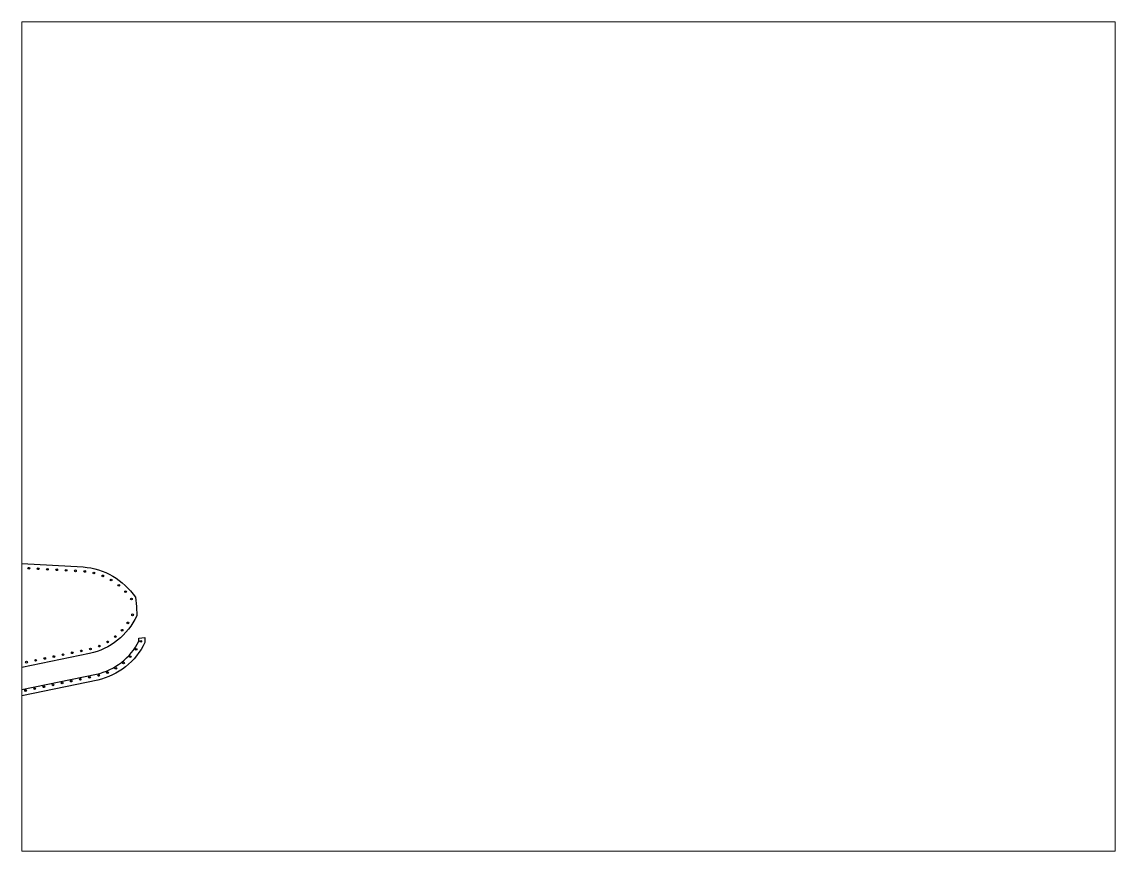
# Paper-space layout 'Лист2' of a CAD drawing. Header units: millimetres. Extents: x 26 to 231, y 20 to 176.
# The model-space entities are those that its viewports show. They can reach past a viewport. Long polylines and large blocks are cut down to what shows.
import ezdxf

# ---------------------------------------------------------------- set-up
doc = ezdxf.new("R2010")
doc.units = ezdxf.units.MM

msp = doc.modelspace()

# ---------------------------------------------------------------- linework, layer by layer
msp.add_lwpolyline([(932.13, 1719.54), (1011.4, 1715.14, -0.229831), (1057.14, 1688.62), (1058.2, 1680.49), (1058.34, 1672.29, -0.229831), (1017, 1639.34), (939.23, 1623.35, 0.186973)], format="xyb")
msp.add_lwpolyline([(891.37, 1572.8, 0.039849), (892, 1577.81, 0.260679), (909.39, 1581.43, -0.184501), (945.23, 1605.32), (945.33, 1605.34), (1023.1, 1621.33, 0.223593), (1060.23, 1650.31), (1060.19, 1652.95), (1065.43, 1653.33), (1065.5, 1649.13, -0.229831), (1024.16, 1616.18), (946.39, 1600.2, 0.186973), (913.36, 1577.96, -0.079545), (913.36, 1577.95, -0.270423)], format="xyb", close=True)
for centre in [(955.82, 1714.46), (963.96, 1714.01), (972.11, 1713.56), (980.25, 1713.11), (988.4, 1712.66), (996.55, 1712.21), (1004.69, 1711.76), (1012.83, 1711.26), (1020.87, 1709.87), (1028.61, 1707.34), (1035.91, 1703.71), (1042.6, 1699.06), (1048.55, 1693.49), (1053.64, 1687.11), (1054.66, 1673.26), (1050.57, 1666.21), (1039.56, 1654.25), (1045.5, 1659.83), (1025.58, 1645.94), (1032.87, 1649.59), (1061.82, 1650.11), (977.9, 1635.13), (985.89, 1636.78), (993.88, 1638.42), (1001.87, 1640.06), (1009.86, 1641.7), (1017.84, 1643.39), (1052.66, 1636.68), (1057.73, 1643.06), (953.92, 1630.21), (961.91, 1631.85), (969.9, 1633.49), (1040.04, 1626.43), (1046.72, 1631.09), (1001.04, 1615.27), (1009.03, 1616.91), (1017.02, 1618.55), (1025.01, 1620.24), (1032.75, 1622.79), (953.09, 1605.41), (961.08, 1607.05), (969.08, 1608.7), (977.07, 1610.34), (985.06, 1611.98), (993.05, 1613.62)]:
    msp.add_circle(centre, 0.75)

psp = doc.layouts.new('Лист2')

# ---------------------------------------------------------------- viewports
at = {"layer": '0'}
psp.add_viewport(center=(128.5, 97.5), size=(205.6, 156), view_center_point=(1435.87, 1829.26), view_height=725.3873, dxfattribs=at)

doc.saveas('drawing.dxf')
